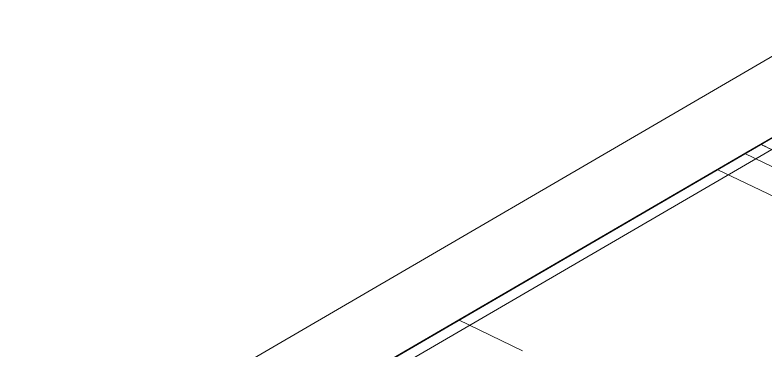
# Model space of a CAD drawing. Header units: inches. Extents: x 27328 to 120839, y -4075 to 4147.
# Drawn here: x 39042 to 43665, y 42 to 2109 of the extents above; entities that cross this region are included whole.
import ezdxf

# ---------------------------------------------------------------- set-up
doc = ezdxf.new("R2010")
doc.units = ezdxf.units.IN
doc.header["$MEASUREMENT"] = 0
doc.linetypes.add('IMPORT-CENTER2 _2_', pattern=[6.328125, 4.21875, -0.703125, 0.703125, -0.703125])
for name, color, linetype, lineweight in [('A-DETL', 90, 'Continuous', 9), ('C-TOPO', 7, 'Continuous', 9), ('G-ANNO-SYMB', 111, 'Continuous', 9)]:
    doc.layers.add(name, color=color, linetype=linetype, lineweight=lineweight)

msp = doc.modelspace()

# ---------------------------------------------------------------- linework, layer by layer
at = {"layer": 'A-DETL', "linetype": 'IMPORT-CENTER2 _2_'}
msp.add_line((43637.5, 1311.9), (49092.2, -1326.1), dxfattribs=at)
at = {"layer": 'A-DETL'}
for p, q in [((43540.5, 1255.4), (45535.6, 290.5)), ((43371.2, 1156.8), (45397.1, 177.3)), ((41775.6, 227.4), (42170.3, 36.6))]:
    msp.add_line(p, q, dxfattribs=at)
at = {"layer": 'C-TOPO', "lineweight": 25}
msp.add_line((39042.8, -1365), (44148.5, 1608.8), dxfattribs=at)
at = {"layer": 'C-TOPO'}
for p, q in [((43546.1, 1258.6), (44147.8, 1609.1)), ((39734.6, -961.3), (43546.1, 1258.6))]:
    msp.add_line(p, q, dxfattribs=at)
at = {"layer": 'G-ANNO-SYMB'}
for p, q in [((39042.1, -864.7), (44147.8, 2109.1)), ((39042.1, -1437.2), (44147.8, 1536.6))]:
    msp.add_line(p, q, dxfattribs=at)

doc.saveas('drawing.dxf')
